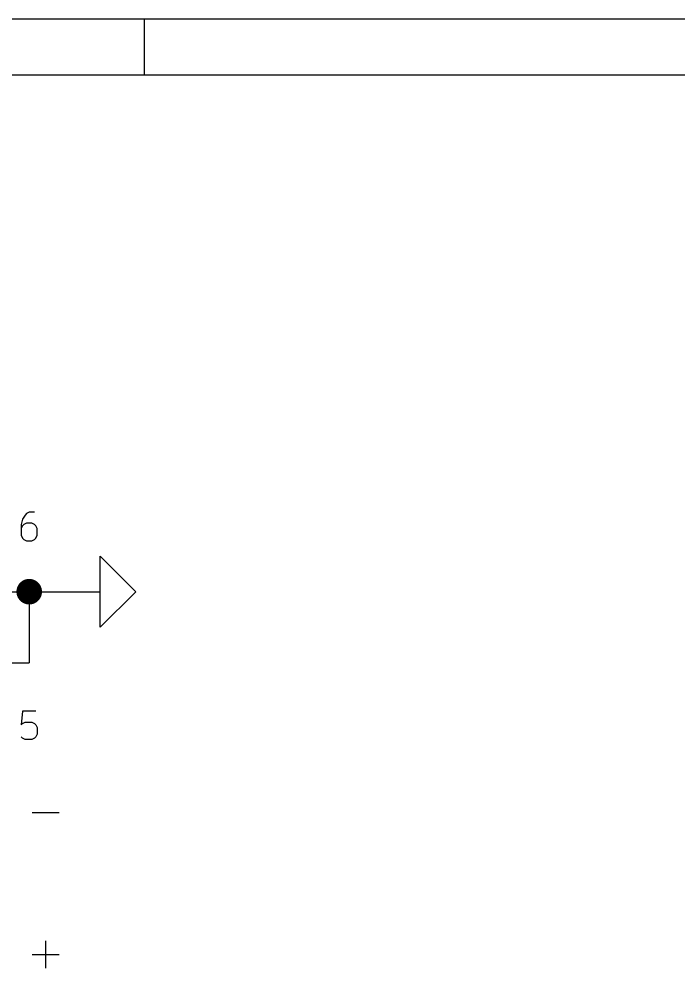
# Model space of a CAD drawing. Header units: inches. Extents: x 0.4 to 11.3, y -7.9 to -0.4.
# Drawn here: x 2.186 to 3.113, y -1.73 to -0.394 of the extents above; entities that cross this region are included whole.
import ezdxf

# ---------------------------------------------------------------- set-up
doc = ezdxf.new("R2010")
doc.units = ezdxf.units.IN
doc.header["$MEASUREMENT"] = 0
for name, color, linetype in [('GREENSIXTYFIVE', 129, 'CONTINUOUS'), ('LIGHTGREEN', 92, 'CONTINUOUS'), ('RED', 14, 'CONTINUOUS'), ('REDSIX', 19, 'CONTINUOUS')]:
    doc.layers.add(name, color=color, linetype=linetype)

msp = doc.modelspace()

# ---------------------------------------------------------------- linework, layer by layer
at = {"layer": 'GREENSIXTYFIVE', "linetype": 'CONTINUOUS'}
for p, q in [((2.1943, -1.0921), (2.1905, -1.0978)), ((2.1962, -1.0901), (2.1943, -1.0921)), ((2.2, -1.0882), (2.1962, -1.0901)), ((2.2076, -1.0882), (2.2, -1.0882)), ((2.1905, -1.0978), (2.1886, -1.1054)), ((2.1886, -1.1054), (2.1886, -1.1206)), ((2.1905, -1.1073), (2.1886, -1.1111)), ((2.1924, -1.1054), (2.1905, -1.1073)), ((2.1962, -1.1035), (2.1924, -1.1054)), ((2.2038, -1.1035), (2.1962, -1.1035)), ((2.2076, -1.1054), (2.2038, -1.1035)), ((2.2095, -1.1073), (2.2076, -1.1054)), ((2.2114, -1.1111), (2.2095, -1.1073)), ((2.1886, -1.1206), (2.1905, -1.1244)), ((2.2095, -1.1244), (2.2114, -1.1206)), ((2.2114, -1.1206), (2.2114, -1.1111)), ((2.1905, -1.1244), (2.1924, -1.1263)), ((2.1924, -1.1263), (2.1962, -1.1282)), ((2.1962, -1.1282), (2.2038, -1.1282)), ((2.2038, -1.1282), (2.2076, -1.1263)), ((2.2076, -1.1263), (2.2095, -1.1244)), ((2.1905, -1.3682), (2.1886, -1.3873)), ((2.2095, -1.3682), (2.1905, -1.3682)), ((2.1886, -1.3873), (2.1905, -1.3854)), ((2.1905, -1.3854), (2.1943, -1.3835)), ((2.1943, -1.3835), (2.2038, -1.3835)), ((2.2038, -1.3835), (2.2076, -1.3854)), ((2.2076, -1.3854), (2.2095, -1.3873)), ((2.2095, -1.3873), (2.2114, -1.3911)), ((2.2114, -1.4006), (2.2095, -1.4044)), ((2.2114, -1.3911), (2.2114, -1.4006)), ((2.1905, -1.4063), (2.1886, -1.4044)), ((2.1943, -1.4082), (2.1905, -1.4063)), ((2.2038, -1.4082), (2.1943, -1.4082)), ((2.2076, -1.4063), (2.2038, -1.4082)), ((2.2095, -1.4044), (2.2076, -1.4063))]:
    msp.add_line(p, q, dxfattribs=at)
at = {"layer": 'LIGHTGREEN', "linetype": 'CONTINUOUS'}
for q in [(2.25, -1.2), (2.2, -1.3)]:
    msp.add_line((2.2, -1.2), q, dxfattribs=at)
at = {"layer": 'LIGHTGREEN', "const_width": 0.018}
msp.add_lwpolyline([(2.191, -1.2, 1), (2.209, -1.2, 1)], format="xyb", close=True, dxfattribs=at)
at = {"layer": 'RED', "linetype": 'CONTINUOUS'}
for p, q in [((0.3937, -0.3937), (11.2993, -0.3937)), ((2.3622, -0.4724), (2.3622, -0.3937)), ((0.4724, -0.4724), (11.2206, -0.4724)), ((2.3, -1.2), (2.3, -1.15)), ((2.3, -1.15), (2.35, -1.2)), ((2.17, -1.2), (2.2, -1.2)), ((2.25, -1.2), (2.3, -1.2)), ((2.35, -1.2), (2.3, -1.25)), ((2.3, -1.25), (2.3, -1.2)), ((2.17, -1.3), (2.2, -1.3))]:
    msp.add_line(p, q, dxfattribs=at)
at = {"layer": 'REDSIX', "linetype": 'CONTINUOUS'}
for p, q in [((2.2041, -1.5108), (2.2422, -1.5108)), ((2.2232, -1.7298), (2.2232, -1.6917)), ((2.2041, -1.7108), (2.2422, -1.7108))]:
    msp.add_line(p, q, dxfattribs=at)

doc.saveas('drawing.dxf')
